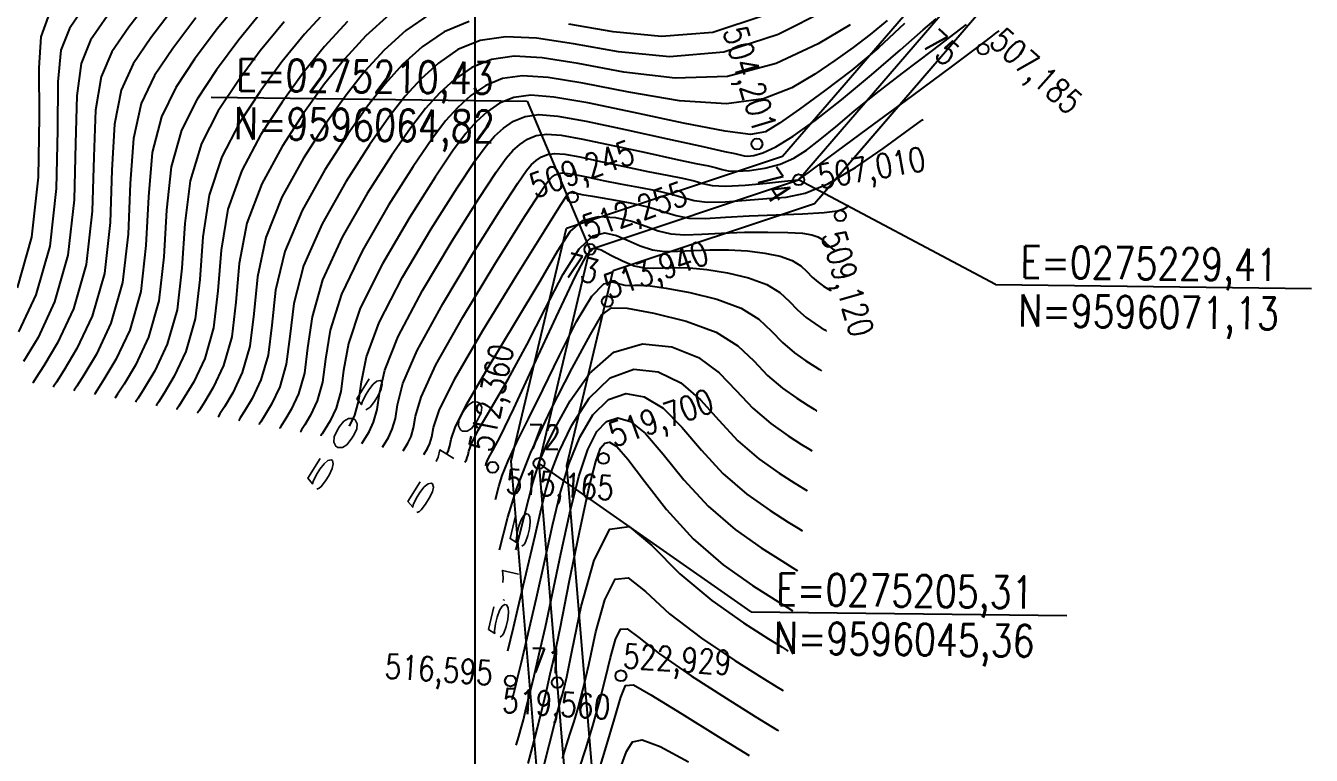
# Model space of a CAD drawing. Header units: millimetres. Extents: x 276147 to 291056, y 9594849 to 9609891.
# Drawn here: x 283444.2 to 283561.1, y 9607211.7 to 9607278.1 of the extents above; entities that cross this region are included whole.
import ezdxf
from ezdxf.enums import TextEntityAlignment as Align

# ---------------------------------------------------------------- set-up
doc = ezdxf.new("R2010")
doc.units = ezdxf.units.MM
doc.header["$LTSCALE"] = 10
doc.linetypes.add('CONTINUO', pattern=[0])
for name, color, linetype in [('Curvas mestras', 30, 'Continuous'), ('Curvas simples', 9, 'Continuous'), ('Curvas texto', 2, 'Continuous'), ('LINHA02', 8, 'Continuous'), ('TEXTO-PAPEL', 7, 'Continuous'), ('TEXTO02', 3, 'Continuous'), ('Top_malha_coord', 8, 'Continuous')]:
    doc.layers.add(name, color=color, linetype=linetype)
doc.styles.add('ROMANS', font='romans.shx', dxfattribs={"width": 0.8, "height": 4})
doc.styles.add('SIMPLEX', font='simplex', dxfattribs={"height": 0.2})

# ---------------------------------------------------------------- blocks, each defined once
blk = doc.blocks.new('Curvas')
at = {"layer": 'Curvas mestras', "linetype": 'CONTINUO'}
for points in [[(275226.299988, 9596086.074763, 500), (275221.628191, 9596084.547594, 500), (275216.965972, 9596084.164625, 500), (275212.544272, 9596084.590667, 500), (275208.530208, 9596085.290482, 500)], [(275199.459389, 9596085.547557, 500), (275197.185205, 9596084.601119, 500), (275195.184423, 9596083.224427, 500), (275193.418087, 9596081.609496, 500), (275191.820749, 9596079.875391, 500), (275190.221009, 9596077.849386, 500), (275188.420973, 9596075.285808, 500), (275186.328325, 9596072.039035, 500), (275184.273045, 9596068.363643, 500), (275182.69069, 9596064.614262, 500), (275181.870224, 9596061.098742, 500), (275181.51426, 9596057.937818, 500), (275181.178817, 9596055.20545, 500), (275180.537966, 9596052.967567, 500), (275179.737962, 9596051.25799, 500), (275179.043108, 9596050.10251, 500), (275178.65313, 9596049.490404, 500), (275178.509454, 9596049.264892, 500), (275178.488929, 9596049.232675, 500)], [(275182.643386, 9596085.51742, 495), (275180.467334, 9596082.856502, 495), (275178.477885, 9596080.157246, 495), (275176.656191, 9596077.40096, 495), (275175.137235, 9596074.428409, 495), (275174.094456, 9596071.045222, 495), (275173.603255, 9596067.162247, 495), (275173.34688, 9596063.1112, 495), (275172.91054, 9596059.329014, 495), (275172.010445, 9596056.185839, 495), (275170.886814, 9596053.784685, 495), (275169.91087, 9596052.161777, 495), (275169.363134, 9596051.302056, 495), (275169.161337, 9596050.985317, 495), (275169.132509, 9596050.940068, 495)], [(275170.713659, 9596087.863618, 490), (275168.534797, 9596085.028683, 490), (275166.984058, 9596082.762884, 490), (275166.001425, 9596080.493174, 490), (275165.498222, 9596077.476182, 490), (275165.336286, 9596073.225752, 490), (275165.179501, 9596068.284581, 490), (275164.642262, 9596063.452578, 490), (275163.482923, 9596059.40411, 490), (275162.035666, 9596056.311379, 490), (275160.778632, 9596054.221045, 490), (275160.073139, 9596053.113708, 490), (275159.81322, 9596052.705742, 490), (275159.776089, 9596052.647461, 490)], [(275188.58911, 9596048.731295, 505), (275189.065488, 9596049.749296, 505), (275189.447095, 9596051.081886, 505), (275189.681639, 9596052.764437, 505), (275190.137193, 9596055.035237, 505), (275191.286923, 9596058.183302, 505), (275193.408856, 9596062.298878, 505), (275196.000458, 9596066.67711, 505), (275198.364061, 9596070.414371, 505), (275199.974683, 9596072.84227, 505), (275200.998113, 9596074.233361, 505), (275201.772826, 9596075.095436, 505), (275202.58387, 9596075.83696, 505), (275203.502563, 9596076.469091, 505), (275204.546794, 9596076.903665, 505), (275205.7894, 9596077.064753, 505), (275207.523028, 9596076.925385, 505), (275210.095272, 9596076.47083, 505), (275213.646494, 9596075.726592, 505), (275217.488113, 9596074.879112, 505), (275220.724313, 9596074.155069, 505), (275222.687299, 9596073.723661, 505), (275223.621353, 9596073.524177, 505), (275223.998776, 9596073.438431, 505), (275224.228978, 9596073.37109, 505), (275224.469793, 9596073.318253, 505), (275224.816163, 9596073.298877, 505), (275225.359662, 9596073.350613, 505), (275226.178388, 9596073.585893, 505), (275227.347071, 9596074.135845, 505), (275228.92656, 9596075.110661, 505), (275230.922169, 9596076.536799, 505), (275233.32533, 9596078.41978, 505), (275236.048431, 9596080.687281, 505), (275238.687698, 9596082.955591, 505), (275240.760311, 9596084.763152, 505), (275241.924854, 9596085.778734, 505)], [(275197.440258, 9596046.2046, 510), (275197.59301, 9596046.531024, 510), (275197.715373, 9596046.958322, 510), (275197.828169, 9596047.557797, 510), (275198.237366, 9596048.705662, 510), (275199.320221, 9596050.854358, 510), (275201.288204, 9596054.237351, 510), (275203.689652, 9596058.212206, 510), (275205.907118, 9596061.917511, 510), (275207.490847, 9596064.663472, 510), (275208.661847, 9596066.446763, 510), (275209.80882, 9596067.435674, 510), (275211.219354, 9596067.80055, 510), (275212.776597, 9596067.719958, 510), (275214.262586, 9596067.37452, 510), (275215.521349, 9596066.932552, 510), (275216.64489, 9596066.513155, 510), (275217.787208, 9596066.223126, 510), (275219.085807, 9596066.135826, 510), (275220.612226, 9596066.190888, 510), (275222.421513, 9596066.294507, 510), (275224.507746, 9596066.367954, 510), (275226.621127, 9596066.392788, 510), (275228.450887, 9596066.36564, 510), (275229.761617, 9596066.284198, 510), (275230.619332, 9596066.150368, 510), (275231.165406, 9596065.967111, 510), (275231.529047, 9596065.741307, 510), (275231.790797, 9596065.495515, 510), (275232.019032, 9596065.25621, 510), (275232.26349, 9596065.046918, 510), (275232.499349, 9596064.879356, 510), (275232.683148, 9596064.762291, 510), (275232.783976, 9596064.699736, 510), (275232.821123, 9596064.676689, 510), (275232.82643, 9596064.673397, 510)], [(275203.715982, 9596037.5113, 515), (275203.737167, 9596037.60007, 515), (275204.514321, 9596040.75737, 515), (275205.262096, 9596043.602385, 515), (275205.868935, 9596045.54366, 515), (275206.493171, 9596047.01218, 515), (275207.360608, 9596048.694541, 515), (275208.65796, 9596051.039134, 515), (275210.415584, 9596053.541533, 515), (275212.62475, 9596055.459107, 515), (275215.21876, 9596056.22387, 515), (275217.899054, 9596055.96642, 515), (275220.309106, 9596054.992004, 515), (275222.199574, 9596053.590101, 515), (275223.749845, 9596051.987136, 515), (275225.246488, 9596050.39377, 515), (275226.879912, 9596048.995317, 515), (275228.45588, 9596047.875699, 515), (275229.683991, 9596047.093492, 515), (275230.357705, 9596046.675507, 515), (275230.605916, 9596046.521513, 515), (275230.641374, 9596046.499514, 515)], [(275205.044682, 9596013.329176, 520), (275205.477228, 9596014.85427, 520), (275205.982231, 9596016.722535, 520), (275206.512307, 9596018.796395, 520), (275207.008615, 9596020.798093, 520), (275207.409446, 9596022.41483, 520), (275207.672516, 9596023.427249, 520), (275207.83323, 9596023.989782, 520), (275207.946414, 9596024.350304, 520), (275208.077268, 9596024.819157, 520), (275208.332479, 9596025.956553, 520), (275208.829109, 9596028.38517, 520), (275209.659433, 9596032.347764, 520), (275210.816578, 9596036.567396, 520), (275212.268887, 9596039.387206, 520), (275214.004195, 9596039.611465, 520), (275216.088326, 9596037.888967, 520), (275218.606598, 9596035.32964, 520), (275221.535639, 9596032.883956, 520), (275224.417323, 9596030.864572, 520), (275226.684834, 9596029.424692, 520), (275227.931434, 9596028.651279, 520), (275228.390708, 9596028.366337, 520), (275228.456318, 9596028.325631, 520)], [(275202.616649, 9596032.904779, 515), (275202.637834, 9596032.993549, 515)]]:
    blk.add_polyline3d(points, dxfattribs=at)
at = {"layer": 'Curvas simples', "linetype": 'CONTINUO'}
for points in [[(275195.921734, 9596086.227525, 499), (275193.704534, 9596084.701921, 499), (275191.747139, 9596082.912308, 499), (275189.985277, 9596081.003797, 499), (275188.270274, 9596078.850809, 499), (275186.432355, 9596076.260096, 499), (275184.393898, 9596073.11142, 499), (275182.445883, 9596069.576596, 499), (275180.971443, 9596065.900454, 499), (275180.21683, 9596062.311443, 499), (275179.880784, 9596058.972495, 499), (275179.525162, 9596056.030163, 499), (275178.832462, 9596053.611222, 499), (275177.967733, 9596051.763329, 499), (275177.21666, 9596050.514363, 499), (275176.795131, 9596049.852735, 499), (275176.639831, 9596049.608977, 499), (275176.617645, 9596049.574154, 499)], [(275188.405243, 9596085.517932, 497), (275186.314331, 9596083.260608, 497), (275184.368804, 9596080.853656, 497), (275182.45512, 9596078.208671, 497), (275180.525045, 9596075.25619, 497), (275178.791559, 9596072.002502, 497), (275177.532949, 9596068.472838, 497), (275176.910043, 9596064.736845, 497), (275176.613832, 9596061.041847, 497), (275176.217851, 9596057.679588, 497), (275175.421453, 9596054.89853, 497), (275174.427273, 9596052.774007, 497), (275173.563765, 9596051.33807, 497), (275173.079133, 9596050.577395, 497), (275172.900584, 9596050.297147, 497), (275172.875077, 9596050.257111, 497)], [(275192.224645, 9596086.179414, 498), (275190.076191, 9596084.21512, 498), (275188.149804, 9596082.132202, 498), (275186.319539, 9596079.852232, 498), (275184.443738, 9596077.234383, 498), (275182.459471, 9596074.183805, 498), (275180.618721, 9596070.789549, 498), (275179.252196, 9596067.186646, 498), (275178.563437, 9596063.524144, 498), (275178.247308, 9596060.007171, 498), (275177.871506, 9596056.854876, 498), (275177.126958, 9596054.254876, 498), (275176.197503, 9596052.268668, 498), (275175.390213, 9596050.926217, 498), (275174.937132, 9596050.215065, 498), (275174.770207, 9596049.953062, 498), (275174.746361, 9596049.915633, 498)], [(275186.734295, 9596086.820743, 496), (275184.478859, 9596084.389014, 496), (275182.418069, 9596081.855079, 496), (275180.466502, 9596079.182958, 496), (275178.590618, 9596076.328575, 496), (275176.964397, 9596073.215455, 496), (275175.813703, 9596069.75903, 496), (275175.256649, 9596065.949546, 496), (275174.980356, 9596062.076523, 496), (275174.564195, 9596058.504301, 496), (275173.715949, 9596055.542184, 496), (275172.657044, 9596053.279346, 496), (275171.737317, 9596051.749924, 496), (275171.221134, 9596050.939726, 496), (275171.030961, 9596050.641232, 496), (275171.003793, 9596050.59859, 496)], [(275180.807913, 9596086.645826, 494), (275178.516599, 9596083.857925, 494), (275176.489267, 9596081.131533, 494), (275174.721765, 9596078.473345, 494), (275173.310073, 9596075.641362, 494), (275172.375209, 9596072.331414, 494), (275171.949861, 9596068.374948, 494), (275171.713404, 9596064.145876, 494), (275171.256884, 9596060.153727, 494), (275170.30494, 9596056.829493, 494), (275169.116585, 9596054.290024, 494), (275168.084422, 9596052.573631, 494), (275167.505135, 9596051.664387, 494), (275167.291714, 9596051.329402, 494), (275167.261225, 9596051.281547, 494)], [(275174.615129, 9596085.860772, 492), (275172.512032, 9596083.080108, 492), (275170.852911, 9596080.618114, 492), (275169.655749, 9596078.067268, 492), (275168.936716, 9596074.903798, 492), (275168.643074, 9596070.80035, 492), (275168.446452, 9596066.215228, 492), (275167.949573, 9596061.803152, 492), (275166.893932, 9596058.116802, 492), (275165.576126, 9596055.300702, 492), (275164.431527, 9596053.397338, 492), (275163.789137, 9596052.389048, 492), (275163.552467, 9596052.017572, 492), (275163.518657, 9596051.964504, 492)], [(275178.972441, 9596087.774232, 493), (275176.565864, 9596084.859349, 493), (275174.50065, 9596082.105821, 493), (275172.787338, 9596079.54573, 493), (275171.482911, 9596076.854315, 493), (275170.655962, 9596073.617606, 493), (275170.296467, 9596069.587649, 493), (275170.079928, 9596065.180552, 493), (275169.603229, 9596060.978439, 493), (275168.599436, 9596057.473147, 493), (275167.346355, 9596054.795363, 493), (275166.257975, 9596052.985484, 493), (275165.647136, 9596052.026717, 493), (275165.42209, 9596051.673487, 493), (275165.389941, 9596051.623026, 493)], [(275172.664394, 9596086.862195, 491), (275170.523415, 9596084.054396, 491), (275168.918484, 9596081.690499, 491), (275167.828587, 9596079.280221, 491), (275167.217469, 9596076.18999, 491), (275166.98968, 9596072.013051, 491), (275166.812977, 9596067.249905, 491), (275166.295917, 9596062.627865, 491), (275165.188427, 9596058.760456, 491), (275163.805896, 9596055.806041, 491), (275162.60508, 9596053.809191, 491), (275161.931138, 9596052.751378, 491), (275161.682843, 9596052.361657, 491), (275161.647373, 9596052.305983, 491)], [(275232.012891, 9596086.578844, 501), (275227.571095, 9596084.340634, 501), (275222.614215, 9596082.734563, 501), (275217.67505, 9596082.327264, 501), (275213.045639, 9596082.773596, 501), (275208.95783, 9596083.500473, 501), (275205.577338, 9596084.015746, 501), (275202.805338, 9596084.151005, 501), (275200.47687, 9596083.818779, 501), (275198.448677, 9596082.974714, 501), (275196.664313, 9596081.746934, 501), (275195.089035, 9596080.306684, 501), (275193.656222, 9596078.746985, 501), (275192.171744, 9596076.847963, 501), (275190.40959, 9596074.311521, 501), (275188.262751, 9596070.96665, 501), (275186.100207, 9596067.15069, 501), (275184.409936, 9596063.32807, 501), (275183.523618, 9596059.886041, 501), (275183.147735, 9596056.903142, 501), (275182.832473, 9596054.380737, 501), (275182.243471, 9596052.323913, 501), (275181.508192, 9596050.752651, 501), (275180.869555, 9596049.690656, 501), (275180.511129, 9596049.128074, 501), (275180.379078, 9596048.920806, 501), (275180.360213, 9596048.891197, 501)], [(275234.094872, 9596085.232019, 502), (275231.189018, 9596083.5021, 502), (275227.382102, 9596081.714922, 502), (275222.94867, 9596080.519796, 502), (275218.191071, 9596080.37087, 502), (275213.522873, 9596080.941646, 502), (275209.385452, 9596081.710465, 502), (275206.106208, 9596082.233497, 502), (275203.556659, 9596082.378235, 502), (275201.494351, 9596082.09, 502), (275199.712148, 9596081.348308, 502), (275198.144202, 9596080.26944, 502), (275196.759983, 9596079.003872, 502), (275195.491695, 9596077.618579, 502), (275194.122478, 9596075.84654, 502), (275192.398208, 9596073.337233, 502), (275190.197178, 9596069.894265, 502), (275187.927369, 9596065.937737, 502), (275186.129183, 9596062.041878, 502), (275185.177012, 9596058.67334, 502), (275184.781211, 9596055.868466, 502), (275184.486129, 9596053.556024, 502), (275183.948975, 9596051.680259, 502), (275183.278421, 9596050.247312, 502), (275182.696003, 9596049.278803, 502), (275182.369129, 9596048.765743, 502), (275182.248701, 9596048.576721, 502), (275182.231497, 9596048.549718, 502)], [(275237.463349, 9596085.631861, 503), (275235.937514, 9596084.353449, 503), (275234.379113, 9596083.168389, 503), (275232.713821, 9596081.984657, 503), (275230.886583, 9596080.759053, 503), (275228.804053, 9596079.509051, 503), (275226.219711, 9596078.494821, 503), (275222.848746, 9596078.037205, 503), (275218.578387, 9596078.33512, 503), (275213.98402, 9596079.099776, 503), (275209.813074, 9596079.920456, 503), (275206.635078, 9596080.451248, 503), (275204.307981, 9596080.605464, 503), (275202.511832, 9596080.361222, 503), (275200.97562, 9596079.721903, 503), (275199.624091, 9596078.791947, 503), (275198.43093, 9596077.70106, 503), (275197.327167, 9596076.490173, 503), (275196.073213, 9596074.845116, 503), (275194.386825, 9596072.362946, 503), (275192.131605, 9596068.82188, 503), (275189.754531, 9596064.724784, 503), (275187.84843, 9596060.755686, 503), (275186.830406, 9596057.460639, 503), (275186.414687, 9596054.833789, 503), (275186.139784, 9596052.731312, 503), (275185.654479, 9596051.036604, 503), (275185.048651, 9596049.741973, 503), (275184.522451, 9596048.866949, 503), (275184.227128, 9596048.403413, 503), (275184.118325, 9596048.232636, 503), (275184.102781, 9596048.20824, 503)], [(275239.060034, 9596085.361033, 504), (275236.682096, 9596083.126476, 504), (275234.24471, 9596081.114979, 504), (275231.773099, 9596079.226739, 504), (275229.492534, 9596077.565544, 504), (275227.678295, 9596076.286086, 504), (275226.419088, 9596075.516002, 504), (275225.057319, 9596075.274719, 504), (275222.748822, 9596075.554614, 504), (275218.965702, 9596076.299371, 504), (275214.445167, 9596077.257907, 504), (275210.240696, 9596078.130447, 504), (275207.163949, 9596078.668999, 504), (275205.059303, 9596078.832694, 504), (275203.529313, 9596078.632443, 504), (275202.239092, 9596078.095497, 504), (275201.103981, 9596077.314453, 504), (275200.101878, 9596076.398248, 504), (275199.16264, 9596075.361767, 504), (275198.023948, 9596073.843693, 504), (275196.375443, 9596071.388658, 504), (275194.066032, 9596067.749495, 504), (275191.581694, 9596063.511831, 504), (275189.567677, 9596059.469494, 504), (275188.483799, 9596056.247938, 504), (275188.048163, 9596053.799113, 504), (275187.79344, 9596051.906599, 504), (275187.359984, 9596050.39295, 504), (275186.818881, 9596049.236634, 504), (275186.348898, 9596048.455095, 504), (275186.085127, 9596048.041082, 504), (275185.987948, 9596047.888551, 504), (275185.974065, 9596047.866761, 504)], [(275166.54618, 9596086.002971, 489), (275165.049631, 9596083.835269, 489), (275164.174263, 9596081.706127, 489), (275163.778975, 9596078.762374, 489), (275163.682892, 9596074.438453, 489), (275163.546025, 9596069.319257, 489), (275162.988606, 9596064.277291, 489), (275161.777419, 9596060.047765, 489), (275160.265437, 9596056.816718, 489), (275158.952184, 9596054.632898, 489)], [(275161.180778, 9596085.980039, 487), (275160.519938, 9596084.132033, 487), (275160.340482, 9596081.334758, 487), (275160.376105, 9596076.863855, 487), (275160.279073, 9596071.38861, 487), (275159.681295, 9596065.926716, 487), (275158.36641, 9596061.335073, 487)], [(275164.557562, 9596086.977258, 488), (275163.115204, 9596084.907654, 488), (275162.347101, 9596082.91908, 488), (275162.059728, 9596080.048566, 488), (275162.029498, 9596075.651154, 488), (275161.912549, 9596070.353934, 488), (275161.334951, 9596065.102003, 488), (275160.071914, 9596060.691419, 488), (275158.495207, 9596057.322057, 488)], [(275189.716633, 9596047.183804, 506), (275190.35934, 9596048.225956, 506), (275190.770992, 9596049.105641, 506), (275191.100751, 9596050.257173, 506), (275191.315115, 9596051.729761, 506), (275191.790587, 9596053.822536, 506), (275193.00617, 9596056.897111, 506), (275195.236018, 9596061.085925, 506), (275197.934885, 9596065.604725, 506), (275200.352678, 9596069.440083, 506), (275201.925418, 9596071.840847, 506), (275202.833585, 9596073.104956, 506), (275203.443774, 9596073.792625, 506), (275204.063759, 9596074.359466, 506), (275204.766035, 9596074.842686, 506), (275205.564274, 9596075.174886, 506), (275206.514159, 9596075.298027, 506), (275207.839393, 9596075.19149, 506), (275209.805691, 9596074.844015, 506), (275212.530896, 9596074.273401, 506), (275215.54138, 9596073.613689, 506), (275218.215648, 9596073.027979, 506), (275220.078445, 9596072.638458, 506), (275221.239477, 9596072.403665, 506), (275221.954692, 9596072.241223, 506), (275222.473006, 9596072.0896, 506), (275223.015217, 9596071.970634, 506), (275223.795091, 9596071.927008, 506), (275224.953851, 9596071.997511, 506), (275226.342529, 9596072.205369, 506), (275227.739614, 9596072.569919, 506), (275228.983489, 9596073.1104, 506), (275230.152122, 9596073.845676, 506), (275231.383375, 9596074.794516, 506), (275232.802329, 9596075.971197, 506), (275234.482935, 9596077.372025, 506), (275236.48636, 9596078.988814, 506), (275238.860853, 9596080.821238, 506), (275241.602986, 9596082.900413, 506), (275244.696413, 9596085.265315, 506)], [(275191.587918, 9596046.842325, 507), (275192.129569, 9596047.720617, 507), (275192.476497, 9596048.461987, 507), (275192.754406, 9596049.432461, 507), (275192.948591, 9596050.695084, 507), (275193.443981, 9596052.609834, 507), (275194.725417, 9596055.610919, 507), (275197.06318, 9596059.872972, 507), (275199.869312, 9596064.53234, 507), (275202.341296, 9596068.465796, 507), (275203.876153, 9596070.839423, 507), (275204.669058, 9596071.97655, 507), (275205.114722, 9596072.489813, 507), (275205.543649, 9596072.881973, 507), (275206.029506, 9596073.21628, 507), (275206.581755, 9596073.446108, 507), (275207.238917, 9596073.5313, 507), (275208.155759, 9596073.457595, 507), (275209.51611, 9596073.2172, 507), (275211.415297, 9596072.820211, 507), (275213.594647, 9596072.348266, 507), (275215.706982, 9596071.900889, 507), (275217.46959, 9596071.553256, 507), (275218.857601, 9596071.283152, 507), (275219.910607, 9596071.044015, 507), (275220.717034, 9596070.80811, 507), (275221.56064, 9596070.623015, 507), (275222.774019, 9596070.555139, 507), (275224.54804, 9596070.644408, 507), (275226.506671, 9596070.824845, 507), (275228.132157, 9596071.003993, 507), (275229.040418, 9596071.110138, 507), (275229.382074, 9596071.154553, 507), (275229.44142, 9596071.169253, 507), (275229.556227, 9596071.255114, 507), (275230.278172, 9596071.78846, 507), (275232.212409, 9596073.214476, 507), (275235.671886, 9596075.763936, 507), (275239.800736, 9596078.80997, 507), (275243.450885, 9596081.5113, 507), (275245.745095, 9596083.224051, 507), (275246.889461, 9596084.093971, 507), (275247.360915, 9596084.464213, 507), (275247.567786, 9596084.629433, 507), (275247.644001, 9596084.690304, 507), (275247.654889, 9596084.699, 507)], [(275193.459202, 9596046.500847, 508), (275193.899799, 9596047.215278, 508), (275194.182001, 9596047.818333, 508), (275194.408062, 9596048.607748, 508), (275194.582067, 9596049.660408, 508), (275195.097375, 9596051.397133, 508), (275196.444664, 9596054.324727, 508), (275198.890342, 9596058.660019, 508), (275201.803738, 9596063.459955, 508), (275204.329913, 9596067.491508, 508), (275205.826888, 9596069.838, 508), (275206.504531, 9596070.848144, 508), (275206.78567, 9596071.187001, 508), (275207.023538, 9596071.404479, 508), (275207.292978, 9596071.589875, 508), (275207.599236, 9596071.717329, 508), (275207.963676, 9596071.764574, 508), (275208.472125, 9596071.723699, 508), (275209.226529, 9596071.590385, 508), (275210.299699, 9596071.367021, 508), (275211.647913, 9596071.082844, 508), (275213.198317, 9596070.7738, 508), (275214.860736, 9596070.468054, 508), (275216.475726, 9596070.162639, 508), (275217.866523, 9596069.846806, 508), (275218.937472, 9596069.523966, 508), (275219.917349, 9596069.254166, 508), (275221.116038, 9596069.111617, 508), (275222.747896, 9596069.142679, 508), (275224.645188, 9596069.282326, 508), (275226.544653, 9596069.437683, 508), (275228.273934, 9596069.578757, 508), (275230.024296, 9596069.927072, 508), (275232.077912, 9596070.767033, 508), (275234.578556, 9596072.24911, 508), (275237.116435, 9596073.988036, 508), (275239.143359, 9596075.46461, 508), (275240.261344, 9596076.289583, 508), (275240.673234, 9596076.593521, 508), (275240.732075, 9596076.636941, 508)], [(275195.330486, 9596046.159368, 509), (275195.670029, 9596046.709939, 509), (275195.887505, 9596047.174678, 509), (275196.061717, 9596047.783035, 509), (275196.215543, 9596048.625732, 509), (275196.750769, 9596050.184432, 509), (275198.163911, 9596053.038535, 509), (275200.717504, 9596057.447066, 509), (275203.738165, 9596062.38757, 509), (275206.318531, 9596066.517221, 509), (275207.777623, 9596068.836577, 509), (275208.340003, 9596069.719738, 509), (275208.456618, 9596069.884189, 509), (275208.503427, 9596069.926986, 509), (275208.556449, 9596069.963469, 509), (275208.616717, 9596069.988551, 509), (275208.688434, 9596069.997848, 509), (275208.78849, 9596069.989804, 509), (275208.936947, 9596069.96357, 509), (275209.1841, 9596069.913831, 509), (275209.70118, 9596069.817421, 509), (275210.689652, 9596069.64671, 509), (275212.251882, 9596069.382852, 509), (275214.09385, 9596069.042127, 509), (275215.822438, 9596068.649598, 509), (275217.157672, 9596068.239795, 509), (275218.272152, 9596067.885103, 509), (275219.451623, 9596067.667371, 509), (275220.933669, 9596067.639448, 509), (275222.763245, 9596067.73817, 509), (275224.937148, 9596067.87137, 509), (275227.387159, 9596067.969486, 509), (275229.785003, 9596068.053369, 509), (275231.73739, 9596068.166474, 509), (275232.95687, 9596068.336322, 509), (275233.579358, 9596068.526708, 509), (275233.84661, 9596068.685494, 509), (275233.966394, 9596068.773884, 509), (275234.010525, 9596068.806449, 509), (275234.016829, 9596068.811101, 509)], [(275199.073054, 9596045.476411, 511), (275199.210488, 9596045.699261, 511), (275199.298514, 9596045.88737, 511), (275199.369028, 9596046.133609, 511), (275199.43403, 9596046.479069, 511), (275199.669838, 9596047.140551, 511), (275200.293856, 9596048.378783, 511), (275201.451177, 9596050.379681, 511), (275202.997668, 9596053.029915, 511), (275204.716888, 9596056.141339, 511), (275206.418681, 9596059.470684, 511), (275208.018036, 9596062.554171, 511), (275209.456225, 9596064.872894, 511), (275210.69835, 9596066.056939, 511), (275211.804819, 9596066.332352, 511), (275212.859868, 9596066.074172, 511), (275213.931583, 9596065.617821, 511), (275215.023448, 9596065.140271, 511), (275216.122793, 9596064.77888, 511), (275217.233358, 9596064.632152, 511), (275218.424515, 9596064.64318, 511), (275219.782043, 9596064.716206, 511), (275221.35661, 9596064.767477, 511), (275223.058443, 9596064.761268, 511), (275224.76266, 9596064.67386, 511), (275226.351786, 9596064.485801, 511), (275227.737995, 9596064.194708, 511), (275228.840868, 9596063.802464, 511), (275229.617736, 9596063.320066, 511), (275230.176929, 9596062.794964, 511), (275230.664523, 9596062.283722, 511), (275231.186775, 9596061.836598, 511), (275231.690655, 9596061.478625, 511), (275232.083317, 9596061.228531, 511), (275232.298722, 9596061.09489, 511), (275232.378082, 9596061.045654, 511), (275232.389419, 9596061.03862, 511)], [(275200.944338, 9596045.134932, 512), (275200.980717, 9596045.193922, 512), (275201.004018, 9596045.243716, 512), (275201.022684, 9596045.308897, 512), (275201.03989, 9596045.400342, 512), (275201.10231, 9596045.57544, 512), (275201.267491, 9596045.903207, 512), (275201.614151, 9596046.522011, 512), (275202.305684, 9596047.847624, 512), (275203.526657, 9596050.365168, 512), (275205.346515, 9596054.277896, 512), (275207.374224, 9596058.661578, 512), (275209.103631, 9596062.310114, 512), (275210.177345, 9596064.313327, 512), (275210.83304, 9596064.944746, 512), (275211.45715, 9596064.773824, 512), (275212.341818, 9596064.303091, 512), (275213.402005, 9596063.767388, 512), (275214.458378, 9596063.334634, 512), (275215.380909, 9596063.128477, 512), (275216.236804, 9596063.095472, 512), (275217.142573, 9596063.137905, 512), (275218.205474, 9596063.167, 512), (275219.49576, 9596063.129748, 512), (275221.074432, 9596062.98208, 512), (275222.941956, 9596062.687404, 512), (275224.856658, 9596062.239048, 512), (275226.516329, 9596061.637817, 512), (275227.706426, 9596060.898824, 512), (275228.563062, 9596060.094413, 512), (275229.310015, 9596059.311234, 512), (275230.110059, 9596058.626278, 512), (275230.881962, 9596058.077893, 512), (275231.483485, 9596057.694771, 512), (275231.813468, 9596057.490044, 512), (275231.93504, 9596057.414619, 512), (275231.952408, 9596057.403844, 512)], [(275201.860097, 9596042.076916, 513), (275202.150211, 9596043.249345, 513), (275202.467925, 9596044.253985, 513), (275203.000197, 9596045.593037, 513), (275203.80024, 9596047.282179, 513), (275204.864368, 9596049.400979, 513), (275206.174668, 9596052.044976, 513), (275207.6843, 9596055.179836, 513), (275209.230717, 9596058.251739, 513), (275210.622445, 9596060.576991, 513), (275211.712069, 9596061.673847, 513), (275212.528422, 9596061.868333, 513), (275213.144395, 9596061.688422, 513), (275213.632293, 9596061.56496, 513), (275214.062072, 9596061.540284, 513), (275214.503102, 9596061.559603, 513), (275215.054337, 9596061.566523, 513), (275215.933077, 9596061.498229, 513), (275217.386205, 9596061.2903, 513), (275219.532126, 9596060.889007, 513), (275221.975321, 9596060.283388, 513), (275224.191791, 9596059.47317, 513), (275225.795116, 9596058.477583, 513), (275226.949195, 9596057.393862, 513), (275227.955506, 9596056.338746, 513), (275229.033344, 9596055.415957, 513), (275230.073268, 9596054.677162, 513), (275230.883654, 9596054.161011, 513), (275231.328214, 9596053.885199, 513), (275231.491999, 9596053.783583, 513), (275231.515397, 9596053.769067, 513)], [(275202.238373, 9596037.490848, 514), (275202.977477, 9596040.487216, 514), (275203.761426, 9596043.005748, 514), (275205.043419, 9596046.28545, 514), (275206.864746, 9596050.162469, 514), (275208.844124, 9596054.01205, 514), (275210.49463, 9596057.094211, 514), (275211.523499, 9596058.858734, 514), (275212.414608, 9596059.514454, 514), (275213.845996, 9596059.459974, 514), (275216.264161, 9596059.030138, 514), (275219.189441, 9596058.304767, 514), (275221.910633, 9596057.299927, 514), (275223.896659, 9596056.053794, 514), (275225.336934, 9596054.692993, 514), (275226.600997, 9596053.366258, 514), (275227.956628, 9596052.205637, 514), (275229.264574, 9596051.276431, 514), (275230.283822, 9596050.627252, 514), (275230.842959, 9596050.280353, 514), (275231.048957, 9596050.152548, 514), (275231.078385, 9596050.134291, 514)], [(275202.994926, 9596028.318711, 516), (275203.498665, 9596030.436879, 516), (275203.90083, 9596032.129704, 516), (275204.390453, 9596034.193644, 516), (275204.933577, 9596036.490813, 516), (275205.476107, 9596038.811356, 516), (275205.958914, 9596040.927426, 516), (275206.365473, 9596042.708112, 516), (275206.849672, 9596044.410247, 516), (275207.608002, 9596046.387599, 516), (275208.792332, 9596048.832265, 516), (275210.376036, 9596051.289658, 516), (275212.287868, 9596053.143516, 516), (275214.435392, 9596053.916942, 516), (275216.641421, 9596053.690491, 516), (275218.70758, 9596052.684081, 516), (275220.50249, 9596051.126407, 516), (275222.162756, 9596049.281278, 516), (275223.891979, 9596047.421282, 516), (275225.803197, 9596045.784997, 516), (275227.647186, 9596044.474968, 516), (275229.084159, 9596043.559732, 516), (275229.872451, 9596043.070662, 516), (275230.162874, 9596042.890478, 516), (275230.204363, 9596042.864737, 516)], [(275203.370685, 9596023.905465, 517), (275203.437376, 9596024.133095, 517), (275203.49123, 9596024.324513, 517), (275203.557827, 9596024.573924, 517), (275203.649093, 9596024.939476, 517), (275203.837593, 9596025.726345, 517), (275204.211055, 9596027.301463, 517), (275204.821064, 9596029.888082, 517), (275205.574651, 9596033.134742, 517), (275206.342708, 9596036.546302, 517), (275207.036163, 9596039.71894, 517), (275207.726086, 9596042.614116, 517), (275208.52358, 9596045.284608, 517), (275209.519501, 9596047.734499, 517), (275210.723691, 9596049.773079, 517), (275212.125742, 9596051.160944, 517), (275213.703804, 9596051.708687, 517), (275215.390261, 9596051.426896, 517), (275217.106053, 9596050.376158, 517), (275218.805405, 9596048.662713, 517), (275220.575667, 9596046.575421, 517), (275222.53747, 9596044.448794, 517), (275224.726481, 9596042.574677, 517), (275226.838492, 9596041.074236, 517), (275228.484328, 9596040.025972, 517), (275229.387197, 9596039.465816, 517), (275229.719833, 9596039.259443, 517), (275229.767352, 9596039.229961, 517)], [(275203.742747, 9596019.74612, 518), (275203.974108, 9596020.5358, 518), (275204.160935, 9596021.199854, 518), (275204.391967, 9596022.065093, 518), (275204.660695, 9596023.130712, 518), (275204.979429, 9596024.442754, 518), (275205.365187, 9596026.05897, 518), (275205.833308, 9596028.045296, 518), (275206.392416, 9596030.500391, 518), (275207.049457, 9596033.531095, 518), (275207.802544, 9596037.134484, 518), (275208.61446, 9596040.868574, 518), (275209.439158, 9596044.181618, 518), (275210.24667, 9596046.636732, 518), (275211.071345, 9596048.2565, 518), (275211.963615, 9596049.178372, 518), (275212.972216, 9596049.500432, 518), (275214.1391, 9596049.163301, 518), (275215.504527, 9596048.068235, 518), (275217.10832, 9596046.19902, 518), (275218.988577, 9596043.869563, 518), (275221.182962, 9596041.476306, 518), (275223.649766, 9596039.364356, 518), (275226.029798, 9596037.673505, 518), (275227.884497, 9596036.492212, 518), (275228.901942, 9596035.86097, 518), (275229.276791, 9596035.628408, 518), (275229.330341, 9596035.595184, 518)], [(275204.83064, 9596018.075195, 519), (275205.226108, 9596019.556262, 519), (275205.672297, 9596021.321949, 519), (275206.121264, 9596023.159162, 519), (275206.519319, 9596024.816477, 519), (275206.845552, 9596026.202509, 519), (275207.210182, 9596027.866039, 519), (275207.756206, 9596030.515888, 519), (275208.568924, 9596034.550028, 519), (275209.502835, 9596039.123033, 519), (275210.354736, 9596043.078628, 519), (275210.973838, 9596045.538965, 519), (275211.418999, 9596046.739921, 519), (275211.801489, 9596047.1958, 519), (275212.240628, 9596047.292177, 519), (275212.88794, 9596046.899706, 519), (275213.903, 9596045.760312, 519), (275215.411236, 9596043.735326, 519), (275217.401488, 9596041.163706, 519), (275219.828453, 9596038.503818, 519), (275222.57305, 9596036.154036, 519), (275225.221104, 9596034.272773, 519), (275227.284665, 9596032.958452, 519), (275228.416688, 9596032.256125, 519), (275228.833749, 9596031.997372, 519), (275228.89333, 9596031.960408, 519)], [(275207.963566, 9596018.537893, 521), (275208.320149, 9596019.750842, 521), (275208.6603, 9596020.818017, 521), (275209.004174, 9596021.887357, 521), (275209.374616, 9596023.123937, 521), (275209.805215, 9596024.761379, 521), (275210.332246, 9596027.050445, 521), (275210.98821, 9596030.038133, 521), (275211.790494, 9596032.956381, 521), (275212.752708, 9596034.833363, 521), (275213.92399, 9596034.963418, 521), (275215.495585, 9596033.705532, 521), (275217.694269, 9596031.684854, 521), (275220.58994, 9596029.474436, 521), (275223.625006, 9596027.438941, 521), (275226.085002, 9596025.890932, 521), (275227.44618, 9596025.046433, 521), (275227.947666, 9596024.735302, 521), (275228.019307, 9596024.690855, 521)], [(275209.487369, 9596017.646252, 522), (275210.061934, 9596019.424411, 522), (275210.671964, 9596021.428716, 522), (275211.27795, 9596023.566205, 522), (275211.835384, 9596025.715721, 522), (275212.316988, 9596027.728502, 522), (275212.76441, 9596029.345365, 522), (275213.23653, 9596030.27952, 522), (275213.843784, 9596030.315371, 522), (275214.902845, 9596029.522096, 522), (275216.781939, 9596028.040068, 522), (275219.64424, 9596026.064917, 522), (275222.832689, 9596024.013309, 522), (275225.485171, 9596022.357172, 522), (275226.960926, 9596021.441587, 522), (275227.504625, 9596021.104267, 522), (275227.582296, 9596021.056078, 522)], [(275211.099946, 9596016.893062, 523), (275211.925736, 9596019.5821, 523), (275212.685128, 9596022.140306, 523), (275213.267845, 9596024.123873, 523), (275213.679927, 9596025.167972, 523), (275214.392701, 9596025.223696, 523), (275215.993816, 9596024.321117, 523), (275218.808476, 9596022.588049, 523), (275222.112112, 9596020.543277, 523), (275224.91771, 9596018.803329, 523)], [(275213.234518, 9596017.695491, 524), (275213.775542, 9596019.167694, 524), (275214.316989, 9596020.052217, 524), (275215.200239, 9596020.241718, 524), (275216.830869, 9596019.631757, 524), (275219.411159, 9596018.229967, 524)]]:
    blk.add_polyline3d(points, dxfattribs=at)
at = {"layer": 'Curvas texto', "style": 'SIMPLEX'}
for s, rotation, width, p, p2 in [('505', 58.33741914, 3.299405, (275185.515483, 9596042.31859, 505), (275192.195708, 9596053.150613, 505)), ('510', 58.33741913, 3.563358, (275194.619267, 9596040.201546, 510), (275201.299492, 9596051.033569, 510)), ('515', 76.57757991, 3.563357, (275202.429356, 9596028.888998, 515), (275205.383488, 9596041.267658, 515))]:
    blk.add_text(s, height=1.5, rotation=rotation, dxfattribs=dict(at, width=width)).set_placement(p, p2, align=Align.FIT)

msp = doc.modelspace()

# ---------------------------------------------------------------- linework, layer by layer
at = {"layer": 'LINHA02'}
for p, q in [((283461.11, 9607271.56), (283489.82, 9607271.2)), ((283489.82, 9607271.2), (283495.53, 9607257.74)), ((283532.42, 9607254.55), (283514.51, 9607264.06)), ((283532.42, 9607254.55), (283561.13, 9607254.19)), ((283510.19, 9607224.79), (283490.91, 9607238.28)), ((283510.19, 9607224.79), (283538.9, 9607224.44))]:
    msp.add_line(p, q, dxfattribs=at)
at = {"layer": 'TEXTO-PAPEL', "color": 7, "linetype": 'Continuous'}
for p, q in [((283514.51, 9607264.06), (283553.65, 9607309.53)), ((283516.4, 9607262.42), (283555.54, 9607307.9)), ((283495.53, 9607257.74), (283514.51, 9607264.06)), ((283490.91, 9607238.28), (283495.53, 9607257.74)), ((283494.23, 9607198.43), (283490.91, 9607238.28))]:
    msp.add_line(p, q, dxfattribs=at)
for centre in [(283531.29, 9607275.94), (283510.72, 9607267.32), (283514.51, 9607264.06), (283493.95, 9607262.49), (283518.3, 9607260.79), (283495.53, 9607257.74), (283497.11, 9607253), (283490.91, 9607238.28), (283496.77, 9607238.73), (283486.7, 9607237.93), (283488.31, 9607218.51), (283498.35, 9607218.97), (283492.57, 9607218.36)]:
    msp.add_circle(centre, 0.5, dxfattribs=at)
at = {"layer": 'Top_malha_coord'}
msp.add_line((283485.09, 9606072.33), (283485.09, 9608906.81), dxfattribs=at)
at = {"layer": 'Top_malha_coord', "color": 6}
for p, q in [((283513.06, 9607266.21), (283550.69, 9607309.93)), ((283515.95, 9607261.9), (283556.6, 9607309.13)), ((283493.42, 9607259.68), (283513.06, 9607266.21)), ((283497.64, 9607255.81), (283515.95, 9607261.9)), ((283488.38, 9607238.47), (283493.42, 9607259.68)), ((283493.43, 9607238.09), (283497.64, 9607255.81)), ((283491.78, 9607197.72), (283488.38, 9607238.47)), ((283496.68, 9607199.14), (283493.43, 9607238.09))]:
    msp.add_line(p, q, dxfattribs=at)

# ---------------------------------------------------------------- block references
msp.add_blockref('Curvas', (8285.09, 11192.92), dxfattribs=at)

# ---------------------------------------------------------------- texts
at = {"style": 'ROMANS', "width": 0.8}
for s, p in [('E=0275210,43', (283463.4, 9607275.06)), ('N=9596064,82', (283463.19, 9607270.66)), ('E=0275229,41', (283534.71, 9607258.06)), ('N=9596071,13', (283534.5, 9607253.65)), ('E=0275205,31', (283512.49, 9607228.3)), ('N=9596045,36', (283512.28, 9607223.89))]:
    msp.add_text(s, height=2.9046, rotation=359.2617, dxfattribs=at).set_placement(p, align=Align.TOP_LEFT)
at = {"layer": 'TEXTO02', "style": 'ROMANS', "width": 0.8}
for s, rotation, p in [('504,201', 286.8022, (283509.72, 9607278.25)), ('75', 318.1648, (283527.09, 9607277.93)), ('507,185', 318.1648, (283533.19, 9607278.06)), ('509,245', 19.5929, (283489.8, 9607264.44)), ('507,010', 9.9254, (283516.11, 9607265.4)), ('74', 303.1197, (283512.39, 9607265.44)), ('512,255', 19.5929, (283494.6, 9607260.68)), ('509,120', 286.1129, (283518.67, 9607259.66)), ('513,940', 19.5929, (283496.53, 9607255.29)), ('73', 345.1486, (283493.61, 9607257.46)), ('512,360', 78.4651, (283484.5, 9607239.65)), ('519,700', 19.5929, (283496.99, 9607241.83)), ('72', 358.8486, (283489.87, 9607241.81)), ('515,165', 356.2329, (283487.97, 9607237.78)), ('71', 358.8486, (283490.11, 9607221.48)), ('522,929', 356.2329, (283498.64, 9607221.9)), ('516,595', 356.2329, (283476.97, 9607220.97)), ('519,560', 356.2329, (283487.65, 9607217.85))]:
    msp.add_text(s, height=2.207, rotation=rotation, dxfattribs=at).set_placement(p, align=Align.TOP_LEFT)

doc.saveas('drawing.dxf')
